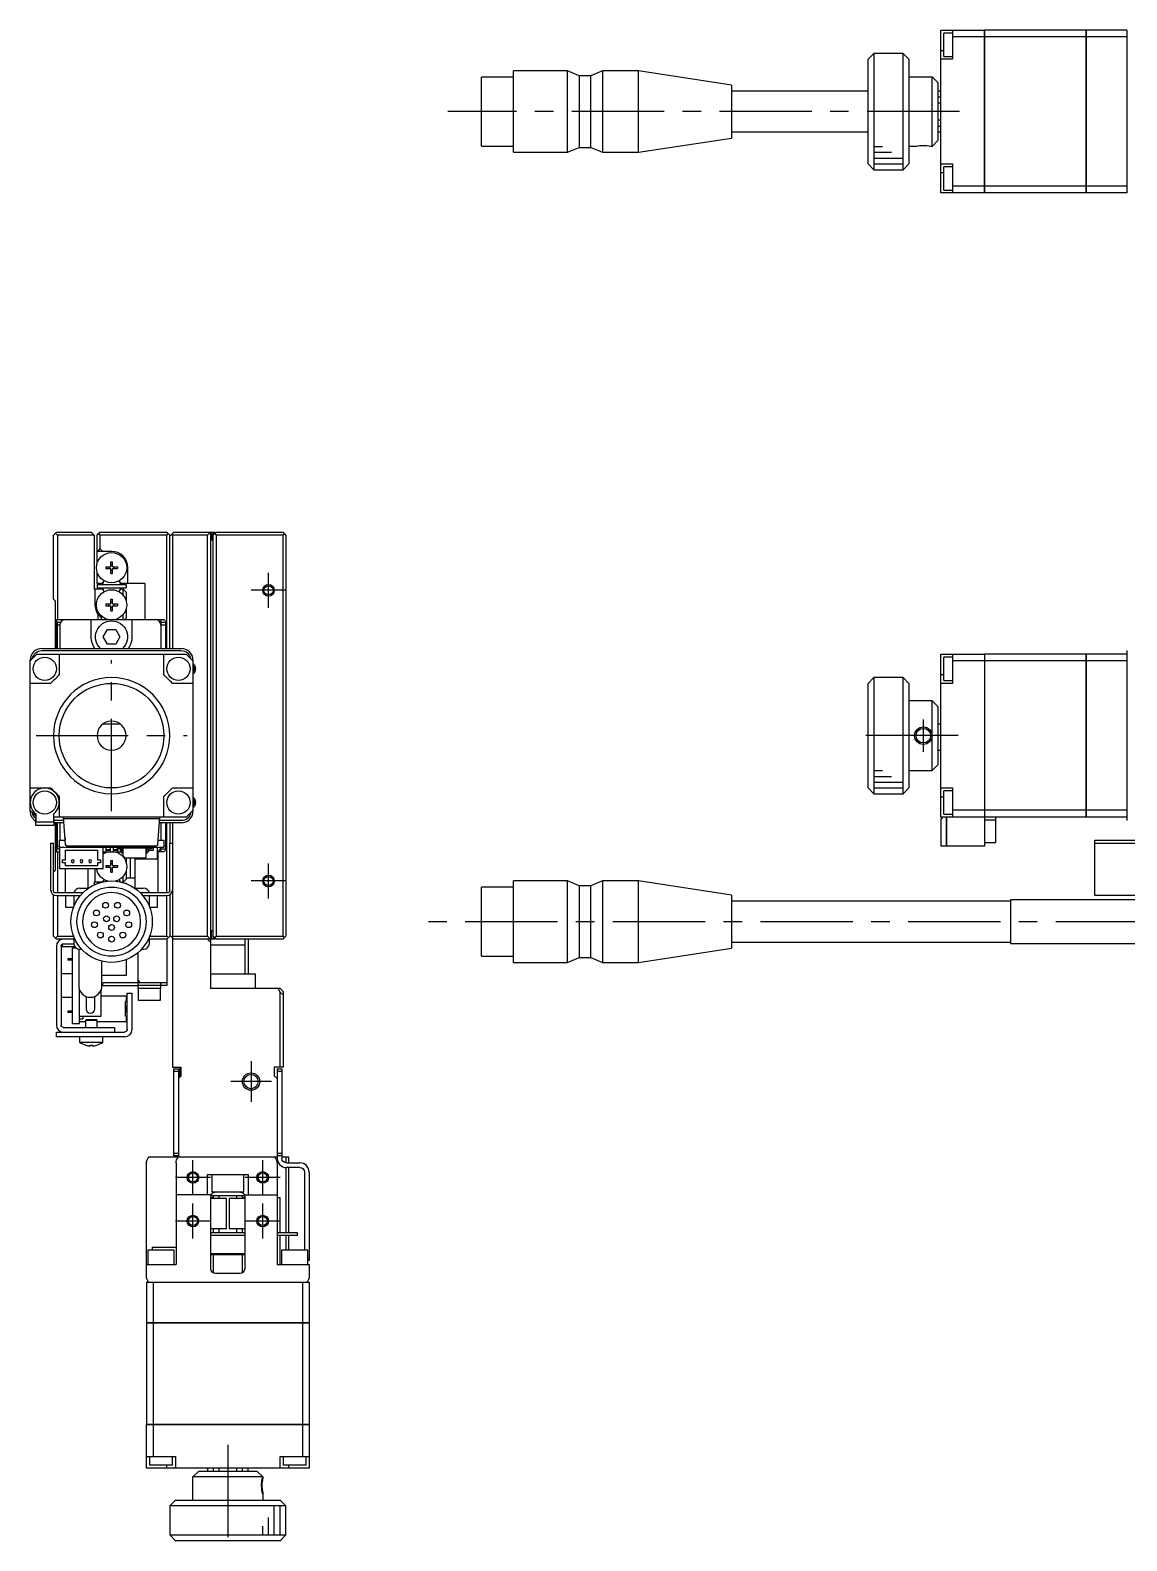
# Model space of a CAD drawing. Extents: x 0 to 729, y -8 to 416.
# Drawn here: x 0 to 188.7, y 155.8 to 415.6 of the extents above; entities that cross this region are included whole.
import ezdxf

# ---------------------------------------------------------------- set-up
doc = ezdxf.new("R2010")
doc.units = 0
doc.header["$LTSCALE"] = 0.5
doc.linetypes.add('CENTER', pattern=[50.8, 31.75, -6.35, 6.35, -6.35])
for name, color, linetype in [('MSM_CENTER', 1, 'CENTER'), ('MSM_CONTINUOUS', 7, 'CONTINUOUS'), ('MSM_NARROW', 5, 'CONTINUOUS')]:
    doc.layers.add(name, color=color, linetype=linetype)

msp = doc.modelspace()

# ---------------------------------------------------------------- linework, layer by layer
at = {"layer": 'MSM_CENTER'}
for p, q in [((159.87, 401.6), (71.87, 401.6)), ((41, 316.25), (41, 322.25)), ((44, 319.25), (38, 319.25)), ((14, 281.25), (14, 307.25)), ((153.67, 291.45), (153.67, 297.05)), ((1, 294.25), (27, 294.25)), ((159.67, 294.25), (141.67, 294.25)), ((41, 266.25), (41, 272.25)), ((44, 269.25), (38, 269.25)), ((217.73, 262.25), (67.78, 262.25)), ((38, 238.25), (38, 231.25)), ((41.5, 234.75), (34.5, 234.75)), ((28, 215.25), (28, 221.25)), ((40, 215.25), (40, 221.25)), ((31, 218.25), (25, 218.25)), ((43, 218.25), (37, 218.25)), ((28, 207.75), (28, 213.75)), ((40, 207.75), (40, 213.75)), ((31, 210.75), (25, 210.75)), ((43, 210.75), (37, 210.75)), ((34, 172.25), (34, 79.25))]:
    msp.add_line(p, q, dxfattribs=at)
at = {"layer": 'MSM_CONTINUOUS'}
for p, q in [((156.67, 387.6), (156.67, 415.6)), ((156.67, 415.6), (164.17, 415.6)), ((158.67, 415.1), (157.17, 415.1)), ((157.17, 411.1), (157.17, 415.1)), ((158.67, 415.6), (158.67, 410.6)), ((164.17, 414.45), (158.67, 414.45)), ((164.17, 387.6), (164.17, 415.6)), ((164.17, 415.59), (164.18, 415.59)), ((164.17, 414.44), (164.18, 414.44)), ((164.18, 415.6), (164.18, 387.6)), ((181.67, 415.6), (164.18, 415.6)), ((181.67, 414.45), (164.18, 414.45)), ((181.67, 387.6), (181.67, 415.6)), ((181.67, 415.59), (181.68, 415.59)), ((181.67, 414.44), (181.68, 414.44)), ((181.68, 415.6), (181.68, 387.6)), ((188.67, 415.6), (181.68, 415.6)), ((188.67, 414.45), (181.68, 414.45)), ((188.67, 415.6), (188.67, 387.6)), ((145.17, 411.6), (144.17, 410.6)), ((144.17, 392.6), (144.17, 410.6)), ((150.17, 411.6), (145.17, 411.6)), ((145.17, 411.6), (145.17, 391.6)), ((151.17, 410.6), (150.17, 411.6)), ((150.17, 391.6), (150.17, 411.6)), ((151.17, 410.6), (151.17, 392.6)), ((156.67, 412.1), (157.17, 412.1)), ((158.67, 410.6), (156.67, 410.6)), ((157.17, 411.1), (158.67, 411.1)), ((92.47, 408.6), (83.17, 408.6)), ((83.17, 394.6), (83.17, 408.6)), ((94.47, 407.75), (92.47, 408.6)), ((92.47, 394.6), (92.47, 408.6)), ((98.47, 408.6), (96.47, 407.75)), ((104.67, 408.6), (98.47, 408.6)), ((98.47, 408.6), (98.47, 394.6)), ((120.67, 406.17), (104.67, 408.6)), ((104.67, 394.6), (104.67, 408.6)), ((83.17, 407.55), (77.67, 407.55)), ((77.67, 395.65), (77.67, 407.55)), ((96.47, 407.75), (94.47, 407.75)), ((94.47, 407.75), (94.47, 395.45)), ((96.47, 395.45), (96.47, 407.75)), ((120.67, 406.17), (120.67, 397.03)), ((151.17, 407.6), (155.17, 407.6)), ((155.17, 395.6), (155.17, 407.6)), ((156.17, 406.6), (155.17, 407.6)), ((156.17, 406.6), (156.17, 396.6)), ((144.17, 405.1), (120.67, 405.1)), ((156.67, 405.1), (156.17, 405.1)), ((156.67, 404.1), (156.17, 404.1)), ((156.17, 403.1), (156.67, 403.1)), ((120.67, 398.1), (144.17, 398.1)), ((156.67, 400.1), (156.17, 400.1)), ((156.17, 399.1), (156.67, 399.1)), ((156.17, 398.1), (156.67, 398.1)), ((77.67, 395.65), (83.17, 395.65)), ((92.47, 394.6), (94.47, 395.45)), ((94.47, 395.45), (96.47, 395.45)), ((96.47, 395.45), (98.47, 394.6)), ((104.67, 394.6), (120.67, 397.03)), ((152.42, 395.6), (151.17, 395.6)), ((152.42, 395.6), (152.43, 395.6)), ((155.17, 395.6), (154.92, 395.6)), ((155.17, 395.6), (156.17, 396.6)), ((83.17, 394.6), (92.47, 394.6)), ((98.47, 394.6), (104.67, 394.6)), ((144.17, 392.6), (145.17, 391.6)), ((150.17, 391.6), (151.17, 392.6)), ((156.67, 392.6), (158.67, 392.6)), ((158.67, 392.6), (158.67, 387.6)), ((145.17, 391.6), (150.17, 391.6)), ((156.67, 391.1), (157.17, 391.1)), ((158.67, 392.1), (157.17, 392.1)), ((157.17, 388.1), (157.17, 392.1)), ((164.17, 387.6), (156.67, 387.6)), ((157.17, 388.1), (158.67, 388.1)), ((164.17, 388.76), (158.67, 388.76)), ((164.17, 388.76), (164.18, 388.76)), ((164.17, 387.61), (164.18, 387.61)), ((181.67, 388.76), (164.18, 388.76)), ((181.67, 387.6), (164.18, 387.6)), ((181.67, 388.76), (181.68, 388.76)), ((181.67, 387.61), (181.68, 387.61)), ((188.67, 388.76), (181.68, 388.76)), ((188.67, 387.6), (181.68, 387.6)), ((4, 328.75), (4.5, 329.25)), ((4, 317.75), (4, 328.75)), ((4.35, 329.1), (4.7, 328.75)), ((4.5, 329.25), (10.5, 329.25)), ((11, 328.75), (4.7, 328.75)), ((4.7, 328.75), (4.7, 314.25)), ((11, 328.75), (10.5, 329.25)), ((11, 328.75), (11, 319.45)), ((11.5, 328.75), (11.75, 329)), ((11.5, 323.86), (11.5, 328.75)), ((12, 329.25), (11.75, 329)), ((11.75, 329), (12, 328.75)), ((12, 329.25), (23.5, 329.25)), ((12, 328.75), (12, 326.45)), ((23.5, 328.75), (12, 328.75)), ((23.75, 329), (23.5, 329.25)), ((23.5, 328.75), (23.75, 329)), ((23.5, 309.25), (23.5, 328.75)), ((23.75, 329), (24, 328.75)), ((24.7, 329.25), (24, 328.55)), ((24, 309.25), (24, 328.75)), ((24.35, 328.9), (24.5, 328.75)), ((30.5, 328.75), (24.5, 328.75)), ((24.5, 328.75), (24.5, 309.25)), ((24.7, 329.25), (31.7, 329.25)), ((30.5, 328.75), (31, 329.25)), ((30.5, 259.75), (30.5, 328.75)), ((31, 329.25), (31, 250.75)), ((31.2, 329.25), (31.2, 327.85)), ((31.5, 327.85), (31.2, 327.85)), ((31.4, 328.85), (31.4, 328.15)), ((31.75, 329), (31.5, 328.75)), ((31.5, 259.75), (31.5, 328.75)), ((31.7, 329.25), (31.8, 329.15)), ((31.7, 329.15), (31.9, 329.15)), ((32, 329.25), (31.75, 329)), ((31.75, 329), (32, 328.75)), ((32, 329.25), (43.5, 329.25)), ((32, 328.75), (32, 259.75)), ((43.5, 328.75), (32, 328.75)), ((43.75, 329), (43.5, 329.25)), ((43.5, 328.75), (43.75, 329)), ((43.5, 259.75), (43.5, 328.75)), ((44, 328.75), (43.75, 329)), ((44, 328.75), (44, 259.75)), ((14, 325.95), (11.5, 325.95)), ((12, 326.45), (11.65, 325.95)), ((12.5, 325.95), (12, 326.45)), ((11.5, 320.45), (11.5, 322.44)), ((13, 323.3), (13, 323.01)), ((13, 323.3), (13.8, 323.3)), ((13, 323.01), (13.8, 323.01)), ((13.53, 323.01), (13.53, 323.3)), ((13.86, 323.36), (13.86, 324.15)), ((13.86, 324.15), (14.15, 324.15)), ((14.15, 323.62), (13.86, 323.62)), ((13.86, 322.15), (13.86, 322.95)), ((13.86, 322.68), (14.15, 322.68)), ((14.15, 323.36), (14.15, 324.15)), ((14.15, 322.15), (14.15, 322.95)), ((14.21, 323.3), (15, 323.3)), ((14.21, 323.01), (15, 323.01)), ((14.47, 323.01), (14.47, 323.3)), ((15, 323.3), (15, 323.01)), ((16.8, 320.45), (16.8, 323.15)), ((12.45, 320.45), (11.5, 320.45)), ((11.5, 320.25), (16.5, 320.25)), ((11.5, 320.25), (11.5, 319.65)), ((11.5, 319.65), (16.5, 319.65)), ((12.45, 320.45), (12.6, 320.71)), ((13.86, 322.15), (14.15, 322.15)), ((15.4, 320.71), (15.55, 320.45)), ((19.7, 320.45), (15.55, 320.45)), ((16.5, 320.25), (16.5, 319.65)), ((19.7, 320.45), (19.7, 314.25)), ((4.35, 317.4), (4, 317.75)), ((4.35, 309.25), (4.35, 317.4)), ((12.45, 319.45), (11, 319.45)), ((11.2, 316.75), (11.2, 319.45)), ((12.45, 319.45), (12.58, 319.23)), ((13.86, 316.96), (13.86, 317.75)), ((13.86, 317.75), (14.15, 317.75)), ((14.15, 317.22), (13.86, 317.22)), ((14.15, 316.96), (14.15, 317.75)), ((15.55, 319.45), (15.42, 319.23)), ((16, 319.45), (15.55, 319.45)), ((16, 318.41), (16, 319.45)), ((16.5, 318.95), (16, 319.45)), ((16.5, 318.95), (16.5, 317.46)), ((11.7, 314.25), (11.7, 315.15)), ((12.2, 314.61), (12.2, 314.25)), ((13, 316.9), (13, 316.61)), ((13, 316.9), (13.8, 316.9)), ((13, 316.61), (13.8, 316.61)), ((13.53, 316.61), (13.53, 316.9)), ((13.86, 315.75), (13.86, 316.55)), ((13.86, 316.28), (14.15, 316.28)), ((13.86, 315.75), (14.15, 315.75)), ((14.15, 315.75), (14.15, 316.55)), ((14.21, 316.9), (15, 316.9)), ((14.21, 316.61), (15, 316.61)), ((14.47, 316.61), (14.47, 316.9)), ((15, 316.9), (15, 316.61)), ((16, 314.25), (16, 315.09)), ((16.3, 314.25), (16.5, 314.45)), ((16.5, 316.04), (16.5, 314.45)), ((4.5, 314.25), (23, 314.25)), ((4.5, 314.25), (4.5, 309.25)), ((4.7, 309.25), (4.7, 313.75)), ((4.7, 313.75), (5.23, 313.75)), ((5.1, 313.25), (4.7, 313.25)), ((5.1, 313.25), (5.1, 309.25)), ((5.5, 314.25), (5.5, 314.05)), ((10.5, 311.25), (10.5, 314.25)), ((12.56, 311.25), (13.28, 312.5)), ((13.28, 312.5), (14.72, 312.5)), ((14.72, 312.5), (15.44, 311.25)), ((17.5, 314.25), (17.5, 311.25)), ((22.5, 314.25), (22.5, 313.25)), ((22.5, 313.75), (23.3, 313.75)), ((23.3, 313.25), (22.5, 313.25)), ((22.5, 313.25), (22.5, 309.25)), ((23.5, 313.75), (23, 314.25)), ((23.3, 313.75), (23.3, 309.25)), ((2, 309.25), (26, 309.25)), ((13.28, 310), (12.56, 311.25)), ((14.72, 310), (13.28, 310)), ((15.44, 311.25), (14.72, 310)), ((0, 281.25), (0, 307.25)), ((1.15, 308.25), (26.85, 308.25)), ((2, 308.87), (26, 308.87)), ((5, 308.25), (5, 304.75)), ((23, 304.75), (23, 308.25)), ((28, 307.25), (28, 281.25)), ((156.67, 280.25), (156.67, 308.25)), ((156.67, 308.25), (164.17, 308.25)), ((158.67, 307.75), (157.17, 307.75)), ((157.17, 303.75), (157.17, 307.75)), ((158.67, 308.25), (158.67, 303.25)), ((164.17, 307.1), (158.67, 307.1)), ((164.17, 308.25), (164.17, 275.25)), ((164.17, 308.24), (164.18, 308.24)), ((164.17, 307.09), (164.18, 307.09)), ((181.67, 308.25), (164.18, 308.25)), ((164.18, 308.25), (164.18, 276.25)), ((181.67, 307.1), (164.18, 307.1)), ((181.67, 280.25), (181.67, 308.25)), ((181.67, 308.24), (181.68, 308.24)), ((181.67, 307.09), (181.68, 307.09)), ((181.68, 308.25), (181.68, 280.25)), ((188.67, 308.25), (181.68, 308.25)), ((188.67, 307.1), (181.68, 307.1)), ((188.67, 308.87), (188.67, 279.63)), ((145.17, 304.25), (144.17, 303.25)), ((150.17, 304.25), (145.17, 304.25)), ((145.17, 304.25), (145.17, 284.25)), ((151.17, 303.25), (150.17, 304.25)), ((150.17, 284.25), (150.17, 304.25)), ((156.67, 304.75), (157.17, 304.75)), ((3.5, 303.25), (0, 303.25)), ((28, 303.25), (24.5, 303.25)), ((144.17, 285.25), (144.17, 303.25)), ((151.17, 303.25), (151.17, 285.25)), ((158.67, 303.25), (156.67, 303.25)), ((157.17, 303.75), (158.67, 303.75)), ((155.17, 300.25), (151.17, 300.25)), ((155.17, 300.25), (156.17, 299.25)), ((155.17, 288.25), (155.17, 300.25)), ((156.17, 299.25), (156.17, 289.25)), ((15.5, 296.25), (12.5, 296.25)), ((156.67, 296.25), (156.17, 296.25)), ((156.17, 291.75), (156.67, 291.75)), ((156.17, 289.25), (155.17, 288.25)), ((151.17, 288.25), (155.17, 288.25)), ((0, 285.25), (3.5, 285.25)), ((5, 283.75), (5, 280.25)), ((23, 280.25), (23, 283.75)), ((24.5, 285.25), (28, 285.25)), ((144.17, 285.25), (145.17, 284.25)), ((145.17, 284.25), (150.17, 284.25)), ((150.17, 284.25), (151.17, 285.25)), ((156.67, 285.25), (158.67, 285.25)), ((156.67, 283.75), (157.17, 283.75)), ((158.67, 284.75), (157.17, 284.75)), ((157.17, 280.75), (157.17, 284.75)), ((158.67, 285.25), (158.67, 280.25)), ((1, 279.35), (1, 280.75)), ((4, 280.75), (4, 279.35)), ((157.17, 280.75), (158.67, 280.75)), ((164.17, 281.41), (158.67, 281.41)), ((164.17, 281.41), (164.18, 281.41)), ((181.67, 281.41), (164.18, 281.41)), ((181.67, 281.41), (181.68, 281.41)), ((188.67, 281.41), (181.68, 281.41)), ((0.9, 279.95), (0.9, 278.85)), ((1, 279.95), (0.9, 279.95)), ((0.9, 278.85), (4.1, 278.85)), ((4, 279.35), (1, 279.35)), ((26.85, 280.25), (4, 280.25)), ((4.1, 279.95), (4, 279.95)), ((4.1, 278.85), (4.1, 279.95)), ((5.79, 279.63), (4.1, 279.63)), ((5.82, 279.25), (4.1, 279.25)), ((4.35, 271.1), (4.35, 279.25)), ((4.5, 279.25), (4.5, 274.25)), ((4.7, 274.75), (4.7, 279.25)), ((5.1, 279.25), (5.1, 276.25)), ((6.08, 275.53), (5.75, 280.25)), ((22.23, 279.95), (5.77, 279.95)), ((22.25, 280.25), (21.92, 275.53)), ((26, 279.25), (22.18, 279.25)), ((26, 279.63), (22.21, 279.63)), ((22.5, 279.25), (22.5, 276.25)), ((23.3, 279.25), (23.3, 274.75)), ((23.5, 267.25), (23.5, 279.25)), ((24, 279.25), (24, 275.75)), ((24.5, 279.25), (24.5, 275.75)), ((164.17, 280.25), (156.67, 280.25)), ((156.87, 279.95), (156.67, 279.95)), ((156.67, 279.95), (156.67, 275.25)), ((156.87, 280.25), (156.87, 279.95)), ((157.67, 275.25), (157.67, 280.25)), ((157.68, 280.25), (157.68, 275.25)), ((164.17, 280.26), (164.18, 280.26)), ((164.18, 279.95), (164.17, 279.95)), ((164.18, 278.85), (164.17, 278.85)), ((181.67, 280.25), (164.18, 280.25)), ((164.18, 279.75), (166.17, 279.75)), ((166.17, 275.85), (166.17, 280.25)), ((181.67, 280.26), (181.68, 280.26)), ((188.67, 280.25), (181.68, 280.25)), ((3.5, 275.75), (3.5, 267.75)), ((3.5, 275.75), (4, 275.75)), ((4, 267.45), (4, 275.75)), ((5, 276.25), (6.03, 276.25)), ((5, 276.25), (5, 275.05)), ((6, 276.68), (6, 276.25)), ((21.97, 276.25), (23, 276.25)), ((22, 276.25), (22, 276.68)), ((23, 276.25), (23, 275.05)), ((24, 267.45), (24, 275.75)), ((24, 275.75), (24.5, 275.75)), ((24.5, 275.75), (24.5, 267.75)), ((164.18, 276.25), (164.17, 276.25)), ((164.17, 275.85), (166.17, 275.85)), ((183.17, 266.75), (183.17, 276.25)), ((183.17, 276.25), (203.17, 276.25)), ((183.17, 275.75), (210.17, 275.75)), ((4.5, 274.25), (5.07, 274.25)), ((4.7, 275.25), (5, 275.25)), ((5.07, 274.75), (4.7, 274.75)), ((4.7, 274.25), (4.7, 267.25)), ((5, 275.05), (23, 275.05)), ((5.07, 271.35), (5.07, 275.05)), ((5.57, 272.9), (6.07, 272.9)), ((5.57, 272.4), (5.57, 272.9)), ((6.07, 274.55), (11.57, 274.55)), ((6.07, 272.9), (6.07, 274.55)), ((21.62, 275.25), (6.38, 275.25)), ((11.57, 274.55), (11.57, 272.9)), ((11.57, 272.9), (12.07, 272.9)), ((12.07, 272.9), (12.07, 272.4)), ((12.57, 271.35), (12.57, 275.05)), ((12.57, 274.25), (15.59, 274.25)), ((13, 275.05), (13, 274.25)), ((13.75, 274.63), (13, 274.63)), ((13.75, 274.5), (13, 274.5)), ((13.75, 275.05), (13.75, 274.25)), ((14.25, 275.05), (14.25, 274.25)), ((15, 274.63), (14.25, 274.63)), ((15, 274.5), (14.25, 274.5)), ((14.95, 274.82), (14.95, 275.05)), ((14.95, 274.82), (15.46, 274.82)), ((15, 274.82), (15, 274.25)), ((15.2, 274.82), (15.2, 275.05)), ((15.27, 274.82), (15.27, 275.05)), ((15.5, 275.05), (15.5, 275.05)), ((15.5, 274.81), (15.5, 274.25)), ((15.56, 274.63), (15.5, 274.63)), ((15.56, 274.5), (15.5, 274.5)), ((15.56, 274.72), (15.56, 274.39)), ((15.79, 274.39), (15.79, 274.72)), ((16, 274.63), (15.79, 274.63)), ((16, 274.5), (15.79, 274.5)), ((15.89, 274.29), (16, 274.29)), ((15.89, 274.06), (16, 274.06)), ((16, 273.59), (16, 274.85)), ((16, 273.41), (16, 274.06)), ((16.35, 273.2), (16.03, 273.52)), ((16.1, 274.95), (19.8, 274.95)), ((19.8, 273.17), (16.42, 273.17)), ((16.5, 273.17), (16.5, 272.46)), ((16.69, 275.05), (16.69, 274.95)), ((17.2, 273.17), (17.2, 269.8)), ((17.5, 274.95), (17.5, 275.05)), ((18, 273.17), (18, 268)), ((18.1, 275.05), (18.1, 274.95)), ((18.1, 273.17), (18.1, 273.05)), ((18.1, 273.05), (21.9, 273.05)), ((18.22, 275.05), (18.22, 274.95)), ((19.9, 274.85), (19.9, 273.27)), ((20.11, 274.5), (19.9, 274.5)), ((19.9, 274.29), (20.01, 274.29)), ((19.9, 274.06), (20.01, 274.06)), ((20.11, 274.39), (20.11, 274.72)), ((20.22, 275.05), (20.22, 274.97)), ((20.34, 274.72), (20.34, 274.39)), ((21.17, 274.5), (20.34, 274.5)), ((20.44, 274.82), (20.95, 274.82)), ((20.64, 275.05), (20.64, 274.82)), ((20.7, 275.05), (20.7, 274.82)), ((20.95, 275.05), (20.95, 274.82)), ((21.17, 275.05), (21.17, 274.5)), ((21.9, 273.05), (21.9, 275.05)), ((22, 274.25), (21.9, 274.25)), ((22, 267.25), (22, 274.25)), ((23, 274.25), (22, 274.25)), ((22.5, 275.05), (22.5, 274.25)), ((23.3, 274.75), (22.5, 274.75)), ((23, 275.25), (23.3, 275.25)), ((23, 274.25), (23.5, 274.75)), ((157.67, 275.25), (156.67, 275.25)), ((157.67, 275.26), (157.68, 275.26)), ((164.17, 275.25), (157.68, 275.25)), ((4, 270.75), (4.35, 271.1)), ((12.57, 271.35), (5.07, 271.35)), ((6.07, 272.4), (5.57, 272.4)), ((6, 271.35), (6, 267.25)), ((6.07, 271.85), (6.07, 272.4)), ((11.57, 271.85), (6.07, 271.85)), ((10, 268), (10, 271.35)), ((11.2, 269.05), (11.2, 271.35)), ((11.57, 272.4), (11.57, 271.85)), ((12.07, 272.4), (11.57, 272.4)), ((13, 271.9), (13, 271.61)), ((13, 271.9), (13.8, 271.9)), ((13, 271.61), (13.8, 271.61)), ((13.53, 271.61), (13.53, 271.9)), ((13.86, 272.75), (14.15, 272.75)), ((13.86, 271.96), (13.86, 272.75)), ((14.15, 272.22), (13.86, 272.22)), ((13.86, 270.75), (13.86, 271.55)), ((13.86, 271.28), (14.15, 271.28)), ((13.86, 270.75), (14.15, 270.75)), ((14.15, 271.96), (14.15, 272.75)), ((14.15, 270.75), (14.15, 271.55)), ((14.21, 271.9), (15, 271.9)), ((14.21, 271.61), (15, 271.61)), ((14.47, 271.61), (14.47, 271.9)), ((15, 271.9), (15, 271.61)), ((16.5, 271.04), (16.5, 269.55)), ((8.5, 268), (10.01, 268)), ((11, 269.05), (11, 268.58)), ((12.34, 269.05), (11, 269.05)), ((11.5, 268.85), (11.5, 268.79)), ((11.5, 268.85), (11.67, 268.85)), ((12.47, 269.08), (12.58, 269.27)), ((15.53, 269.08), (15.42, 269.27)), ((15.66, 269.05), (16, 269.05)), ((16, 269.05), (16, 270.09)), ((16, 269.05), (16.5, 269.55)), ((16.33, 268.85), (16.5, 268.85)), ((16.5, 269.8), (18, 269.8)), ((16.5, 268.85), (16.5, 268.79)), ((17.92, 268.05), (18, 268.05)), ((17.99, 268), (19.5, 268)), ((24.5, 267.75), (24.5, 259.75)), ((83.17, 268.2), (77.67, 268.2)), ((77.67, 256.3), (77.67, 268.2)), ((92.47, 269.25), (83.17, 269.25)), ((83.17, 255.25), (83.17, 269.25)), ((94.47, 268.4), (92.47, 269.25)), ((92.47, 255.25), (92.47, 269.25)), ((96.47, 268.4), (94.47, 268.4)), ((94.47, 268.4), (94.47, 256.1)), ((98.47, 269.25), (96.47, 268.4)), ((96.47, 256.1), (96.47, 268.4)), ((104.67, 269.25), (98.47, 269.25)), ((98.47, 269.25), (98.47, 255.25)), ((120.67, 266.82), (104.67, 269.25)), ((104.67, 255.25), (104.67, 269.25)), ((4, 259.75), (4, 266.88)), ((4.2, 267.25), (9.1, 267.25)), ((4.5, 266.75), (8.64, 266.75)), ((4.7, 266.75), (4.7, 259.75)), ((6.1, 266.75), (6.1, 264.75)), ((7.5, 266.75), (7.5, 264.85)), ((8.5, 266.58), (8.5, 266.75)), ((18.9, 267.25), (23.8, 267.25)), ((19.36, 266.75), (23.5, 266.75)), ((19.5, 266.75), (19.5, 266.58)), ((20.5, 264.85), (20.5, 266.75)), ((21.9, 264.75), (21.9, 266.75)), ((23.5, 259.75), (23.5, 266.75)), ((24, 266.88), (24, 259.75)), ((120.67, 266.82), (120.67, 257.68)), ((168.67, 265.75), (120.67, 265.75)), ((190.17, 266), (168.67, 266)), ((168.67, 266), (168.67, 258.5)), ((210.17, 266.75), (183.17, 266.75)), ((6.1, 264.75), (7.46, 264.75)), ((20.54, 264.75), (21.9, 264.75)), ((24, 259.95), (24.7, 259.25)), ((31.2, 259.25), (31.2, 260.65)), ((31.5, 260.65), (31.2, 260.65)), ((31.4, 260.35), (31.4, 259.65)), ((4, 259.75), (4.5, 259.25)), ((4.7, 259.75), (4.35, 259.4)), ((7.5, 259.25), (4.5, 259.25)), ((4.5, 258.05), (4.5, 244.45)), ((4.7, 259.75), (7.46, 259.75)), ((5.3, 258.05), (5.3, 244.45)), ((5.5, 258.4), (5.5, 257.95)), ((7.66, 257.95), (5.5, 257.95)), ((5.7, 258.45), (7.5, 258.45)), ((7.3, 244.75), (7.3, 257.75)), ((7.3, 257.75), (7.84, 257.75)), ((7.5, 259.65), (7.5, 258.5)), ((8.35, 257.51), (8.35, 251.25)), ((8.5, 257.5), (8.86, 257.5)), ((19.14, 257.5), (19.5, 257.5)), ((20.5, 258.5), (20.5, 259.65)), ((23.5, 259.25), (20.5, 259.25)), ((20.54, 259.75), (23.5, 259.75)), ((23.5, 259.25), (24, 259.75)), ((23.75, 259.5), (23.5, 259.75)), ((23.5, 259.25), (23.5, 251.25)), ((24.5, 259.75), (24.35, 259.6)), ((24.5, 259.75), (30.5, 259.75)), ((24.5, 259.45), (24.5, 237.25)), ((31.7, 259.25), (24.5, 259.25)), ((31, 259.25), (30.5, 259.75)), ((30.5, 259.25), (31, 258.75)), ((31, 258.25), (37, 258.25)), ((31.5, 259.75), (31.75, 259.5)), ((31.8, 259.35), (31.7, 259.25)), ((31.9, 259.35), (31.7, 259.35)), ((32, 259.75), (31.75, 259.5)), ((31.75, 259.5), (32, 259.25)), ((32, 259.75), (43.5, 259.75)), ((43.5, 259.25), (32, 259.25)), ((37, 253.25), (37, 259.25)), ((37.5, 259.25), (37.5, 253.25)), ((43.75, 259.5), (43.5, 259.75)), ((43.5, 259.25), (43.75, 259.5)), ((43.75, 259.5), (44, 259.75)), ((104.67, 255.25), (120.67, 257.68)), ((120.67, 258.75), (168.67, 258.75)), ((168.67, 258.5), (190.17, 258.5)), ((7.3, 255.88), (6.5, 255.88)), ((6.5, 255.88), (6.5, 255.63)), ((7.3, 255.63), (6.5, 255.63)), ((12.35, 251.25), (12.35, 255.45)), ((16.5, 255.71), (16.5, 253)), ((18.5, 256.89), (18.5, 250.75)), ((77.67, 256.3), (83.17, 256.3)), ((83.17, 255.25), (92.47, 255.25)), ((92.47, 255.25), (94.47, 256.1)), ((94.47, 256.1), (96.47, 256.1)), ((96.47, 256.1), (98.47, 255.25)), ((98.47, 255.25), (104.67, 255.25)), ((7.3, 253.25), (5.3, 253.25)), ((16.5, 253), (12.35, 253)), ((19, 251.75), (18.5, 252.25)), ((31, 253.25), (38.75, 253.25)), ((38.75, 250.75), (38.75, 253.25)), ((8.5, 244.75), (8.5, 250.49)), ((12.2, 246), (12.2, 250.49)), ((12.2, 249.5), (16.5, 249.5)), ((23.5, 251.75), (12.5, 251.75)), ((12.5, 251.25), (12.5, 251.75)), ((12.5, 251.25), (18.5, 251.25)), ((16.5, 249.5), (16.5, 248.5)), ((16.7, 243.75), (16.7, 249.95)), ((16.7, 249.95), (17.5, 249.95)), ((17.5, 249.95), (17.5, 243.65)), ((22.5, 251.25), (18.5, 251.25)), ((22.5, 250.75), (18.5, 250.75)), ((18.6, 250.75), (18.6, 248.75)), ((22.4, 248.75), (22.4, 250.75)), ((22.5, 250.75), (22.5, 251.75)), ((23.5, 251.25), (22.5, 251.25)), ((43, 250.75), (31, 250.75)), ((43, 250.14), (42.69, 250.75)), ((43, 250.75), (43.5, 250.25)), ((43, 237.25), (43, 250.14)), ((43.5, 249.64), (43, 250.14)), ((43.5, 250.25), (43.5, 237.25)), ((5.3, 249.25), (7.3, 249.25)), ((7.3, 246.88), (6.5, 246.88)), ((6.5, 246.88), (6.5, 246.63)), ((9.6, 249.4), (9.6, 247.25)), ((11.1, 247.25), (11.1, 249.4)), ((16.5, 248.5), (16.4, 248.5)), ((16.4, 246), (16.4, 248.5)), ((16.4, 247.7), (16.5, 247.7)), ((16.4, 247.33), (16.5, 247.33)), ((16.4, 247.18), (16.5, 247.18)), ((16.5, 246.8), (16.5, 247.7)), ((18.6, 248.75), (22.4, 248.75)), ((7.3, 246.63), (6.5, 246.63)), ((7.3, 244.75), (8.5, 244.75)), ((8.5, 246), (12.2, 246)), ((8.5, 245.55), (9.05, 245.55)), ((9.5, 245), (8.5, 245)), ((9.05, 246), (9.05, 245.55)), ((9.7, 245.45), (9.5, 245.25)), ((11.5, 245.25), (9.5, 245.25)), ((9.5, 245.25), (9.5, 244.05)), ((9.7, 245.45), (11.3, 245.45)), ((11.5, 245.25), (11.3, 245.45)), ((11.5, 244.05), (11.5, 245.25)), ((16.5, 245), (11.5, 245)), ((16.4, 246.8), (16.5, 246.8)), ((16.5, 246), (16.4, 246)), ((16.5, 246), (16.5, 245)), ((4.5, 242.45), (4.5, 243.25)), ((4.5, 243.25), (16.2, 243.25)), ((16.3, 242.45), (4.5, 242.45)), ((5.7, 244.05), (14.5, 244.05)), ((8.5, 242.45), (8.5, 241.55)), ((12.5, 241.55), (12.5, 242.45)), ((14.5, 244.05), (14.5, 243.25)), ((8.5, 241.55), (12.5, 241.55)), ((9.55, 241), (9.57, 241)), ((10.3, 241), (10.7, 241)), ((10.3, 240.86), (10.3, 241)), ((10.7, 241), (10.7, 240.86)), ((11.43, 241), (11.45, 241)), ((24.5, 237.25), (26, 237.25)), ((24.7, 221.95), (24.7, 236.95)), ((24.7, 236.95), (25.5, 236.95)), ((25.5, 236.95), (25.5, 221.75)), ((25.75, 237.25), (25.75, 235.5)), ((26, 235.75), (26, 237.25)), ((42, 237.25), (42, 235.75)), ((43.5, 237.25), (42, 237.25)), ((42.5, 236.95), (42.5, 221.55)), ((42.5, 236.95), (43.3, 236.95)), ((43.3, 236.95), (43.3, 221.55)), ((25.5, 236.45), (24.7, 236.45)), ((26, 235.75), (25.5, 235.25)), ((42.5, 235.25), (42, 235.75)), ((43.3, 236.45), (42.5, 236.45)), ((25.48, 221.75), (20.38, 221.75)), ((24.7, 222.45), (25.5, 222.45)), ((25.5, 221.95), (24.7, 221.95)), ((42.5, 221.75), (25.5, 221.75)), ((42.5, 222.45), (43.3, 222.45)), ((43.3, 221.95), (42.5, 221.95)), ((44.5, 221.75), (43.3, 221.75)), ((44, 221.75), (44, 220.76)), ((44.5, 220.75), (44.5, 221.75)), ((20, 201.25), (20, 220.75)), ((25.1, 220.75), (25.1, 203.25)), ((30.5, 218.75), (37.5, 218.75)), ((30.5, 215.25), (30.5, 218.75)), ((31.25, 218.75), (31.25, 215.75)), ((36.75, 215.75), (36.75, 218.75)), ((37.5, 218.75), (37.5, 215.25)), ((42.5, 220.75), (42.5, 203.25)), ((44, 219.95), (44, 208.75)), ((44.1, 220.75), (46.4, 220.75)), ((46.4, 219.95), (44.1, 219.95)), ((44.5, 208.75), (44.5, 219.95)), ((47.2, 219.15), (47.2, 205.75)), ((48, 219.15), (48, 203.95)), ((31.25, 215.75), (36.75, 215.75)), ((31.13, 215.25), (25.1, 215.25)), ((31.1, 202.55), (31.1, 214.95)), ((31.5, 214.75), (31.1, 214.75)), ((33.75, 214.65), (31.1, 214.65)), ((31.12, 215.15), (36.88, 215.15)), ((31.13, 215.25), (31.13, 215.16)), ((31.13, 215.16), (31.16, 215.24)), ((31.5, 215.15), (31.5, 214.65)), ((32.5, 214.65), (32.5, 215.15)), ((33.75, 209.45), (33.75, 214.65)), ((34.25, 214.65), (34.25, 209.45)), ((36.9, 214.65), (34.25, 214.65)), ((35.5, 215.15), (35.5, 214.65)), ((36.5, 214.65), (36.5, 215.15)), ((36.9, 214.75), (36.5, 214.75)), ((36.85, 215.24), (36.87, 215.16)), ((36.87, 215.25), (36.87, 215.16)), ((36.87, 215.25), (42.5, 215.25)), ((36.9, 214.95), (36.9, 202.55)), ((43, 214.75), (42.5, 214.75)), ((43, 208.75), (43, 214.75)), ((31.1, 209.45), (33.75, 209.45)), ((36.9, 208.75), (31.1, 208.75)), ((36.9, 208.25), (31.1, 208.25)), ((31.5, 209.45), (31.5, 208.75)), ((32.5, 208.75), (32.5, 209.45)), ((34.25, 209.45), (36.9, 209.45)), ((35.5, 209.45), (35.5, 208.75)), ((36.5, 208.75), (36.5, 209.45)), ((46, 208.75), (42.5, 208.75)), ((46, 208.25), (42.5, 208.25)), ((43, 203.25), (43, 208.25)), ((44, 208.25), (44, 205.75)), ((44.5, 205.75), (44.5, 208.25)), ((46, 208.25), (46, 208.75)), ((24.75, 205.75), (20.25, 205.75)), ((20.25, 205.75), (20.25, 203.25)), ((21.05, 206.25), (25.1, 206.25)), ((21.05, 205.75), (21.05, 206.25)), ((24.75, 203.25), (24.75, 205.75)), ((47.75, 205.75), (43.25, 205.75)), ((43.25, 205.75), (43.25, 203.25)), ((47.75, 203.25), (47.75, 205.75)), ((20, 203.25), (25.1, 203.25)), ((31.1, 205.15), (36.9, 205.15)), ((36.9, 204.95), (31.1, 204.95)), ((31.5, 204.95), (31.5, 201.86)), ((36.5, 201.86), (36.5, 204.95)), ((42.5, 203.25), (48, 203.25)), ((47.75, 204.45), (48, 204.45)), ((48, 203.95), (47.75, 203.95)), ((48, 203.25), (48, 201.25)), ((20, 200.25), (20, 193.26)), ((20, 200.25), (48, 200.25)), ((21.15, 200.25), (21.15, 193.26)), ((36.1, 201.75), (31.9, 201.75)), ((46.85, 200.25), (46.85, 193.26)), ((48, 200.25), (48, 193.26)), ((20, 193.26), (48, 193.26)), ((48, 193.25), (20, 193.25)), ((20, 193.25), (20, 175.76)), ((20.01, 193.25), (20.01, 193.26)), ((21.15, 193.25), (21.15, 175.76)), ((21.16, 193.25), (21.16, 193.26)), ((46.84, 193.25), (46.84, 193.26)), ((46.85, 193.25), (46.85, 175.76)), ((47.99, 193.25), (47.99, 193.26)), ((48, 193.25), (48, 175.76)), ((20, 175.76), (48, 175.76)), ((48, 175.75), (20, 175.75)), ((20, 168.25), (20, 175.75)), ((20.01, 175.75), (20.01, 175.76)), ((21.15, 175.75), (21.15, 170.25)), ((21.16, 175.75), (21.16, 175.76)), ((46.84, 175.75), (46.84, 175.76)), ((46.85, 175.75), (46.85, 170.25)), ((47.99, 175.75), (47.99, 175.76)), ((48, 175.75), (48, 168.25)), ((20, 170.25), (25, 170.25)), ((20.5, 170.25), (20.5, 168.75)), ((24.5, 168.75), (24.5, 170.25)), ((25, 170.25), (25, 168.25)), ((43, 168.25), (43, 170.25)), ((43, 170.25), (48, 170.25)), ((43.5, 170.25), (43.5, 168.75)), ((47.5, 168.75), (47.5, 170.25)), ((48, 168.25), (20, 168.25)), ((24.5, 168.75), (20.5, 168.75)), ((23.5, 168.25), (23.5, 168.75)), ((29, 167.75), (28, 166.75)), ((40, 166.75), (28, 166.75)), ((28, 162.75), (28, 166.75)), ((29, 167.75), (39, 167.75)), ((30.5, 168.25), (30.5, 167.75)), ((31.5, 168.25), (31.5, 167.75)), ((32.5, 167.75), (32.5, 168.25)), ((35.5, 168.25), (35.5, 167.75)), ((36.5, 167.75), (36.5, 168.25)), ((37.5, 167.75), (37.5, 168.25)), ((40, 166.75), (39, 167.75)), ((40, 166.75), (40, 166.5)), ((47.5, 168.75), (43.5, 168.75)), ((44.5, 168.25), (44.5, 168.75)), ((40, 164), (40, 162.75)), ((40, 164), (40, 164)), ((25, 162.75), (24, 161.75)), ((44, 161.75), (24, 161.75)), ((24, 161.75), (24, 156.75)), ((25, 162.75), (43, 162.75)), ((44, 161.75), (43, 162.75)), ((44, 156.75), (44, 161.75)), ((24, 156.75), (44, 156.75)), ((24, 156.75), (25, 155.75)), ((43, 155.75), (44, 156.75)), ((43, 155.75), (25, 155.75))]:
    msp.add_line(p, q, dxfattribs=at)
at = {"layer": 'MSM_CONTINUOUS', "extrusion": (0, 0, -1)}
for p, q in [((31.53, 215.66), (31.58, 215.68)), ((31.58, 215.68), (31.63, 215.7)), ((31.63, 215.7), (31.68, 215.72)), ((31.68, 215.72), (31.73, 215.73)), ((31.73, 215.73), (31.77, 215.74)), ((31.77, 215.74), (31.81, 215.75)), ((31.81, 215.75), (31.86, 215.75)), ((31.86, 215.75), (31.9, 215.75)), ((36.1, 215.75), (36.15, 215.75)), ((36.15, 215.75), (36.21, 215.74)), ((36.21, 215.74), (36.26, 215.73)), ((36.26, 215.73), (36.31, 215.72)), ((36.31, 215.72), (36.36, 215.71)), ((36.36, 215.71), (36.41, 215.69)), ((36.41, 215.69), (36.46, 215.67)), ((31.16, 215.26), (31.17, 215.28)), ((31.16, 215.24), (31.16, 215.26)), ((31.17, 215.28), (31.18, 215.31)), ((31.18, 215.31), (31.2, 215.33)), ((31.2, 215.33), (31.21, 215.36)), ((31.21, 215.36), (31.23, 215.39)), ((31.23, 215.39), (31.25, 215.42)), ((31.25, 215.42), (31.28, 215.45)), ((31.28, 215.45), (31.3, 215.48)), ((31.3, 215.48), (31.33, 215.51)), ((31.33, 215.51), (31.36, 215.54)), ((31.36, 215.54), (31.4, 215.58)), ((31.4, 215.58), (31.44, 215.61)), ((31.44, 215.61), (31.49, 215.64)), ((31.49, 215.64), (31.53, 215.66)), ((36.46, 215.67), (36.5, 215.64)), ((36.5, 215.64), (36.55, 215.61)), ((36.55, 215.61), (36.58, 215.59)), ((36.58, 215.59), (36.61, 215.56)), ((36.61, 215.56), (36.65, 215.54)), ((36.65, 215.54), (36.68, 215.51)), ((36.68, 215.51), (36.7, 215.48)), ((36.7, 215.48), (36.73, 215.45)), ((36.73, 215.45), (36.75, 215.42)), ((36.75, 215.42), (36.77, 215.38)), ((36.77, 215.38), (36.8, 215.35)), ((36.8, 215.35), (36.82, 215.31)), ((36.82, 215.31), (36.83, 215.28)), ((36.83, 215.28), (36.84, 215.25)), ((36.84, 215.25), (36.85, 215.24))]:
    msp.add_line(p, q, dxfattribs=at)
at = {"layer": 'MSM_CONTINUOUS'}
for centre, radius in [((14, 323.15), 2.6), ((41, 319.25), 0.783), ((2.5, 305.75), 2), ((25.5, 305.75), 2), ((14, 294.25), 9), ((153.67, 294.25), 1.25), ((2.5, 282.75), 2), ((25.5, 282.75), 2), ((14, 262.25), 7), ((14, 262.25), 5.95), ((41, 269.25), 0.783), ((12.97, 265.07), 0.5), ((15.03, 265.07), 0.5), ((11.4, 263.75), 0.5), ((13.13, 262.75), 0.5), ((14.87, 262.75), 0.5), ((16.6, 263.75), 0.5), ((11.05, 261.73), 0.5), ((12.07, 259.95), 0.5), ((14, 261.25), 0.5), ((15.93, 259.95), 0.5), ((16.95, 261.73), 0.5), ((14, 259.25), 0.5), ((38, 234.75), 1.23), ((28, 218.25), 0.783), ((40, 218.25), 0.783), ((28, 210.75), 0.783), ((40, 210.75), 0.783)]:
    msp.add_circle(centre, radius, dxfattribs=at)
at = {"layer": 'MSM_CONTINUOUS', "extrusion": (0, 0, -1)}
for centre, radius in [((-14, 294.25), 10), ((-14, 294.25), 2.5), ((-7.32, 272.65), 0.25), ((-8.82, 272.65), 0.25), ((-10.32, 272.65), 0.25), ((-14, 262.25), 5)]:
    msp.add_circle(centre, radius, dxfattribs=at)
at = {"layer": 'MSM_CONTINUOUS'}
for centre, radius, start, end in [((153.67, 389.73), 6, 77.9755, 102.0245), ((31.7, 328.85), 0.3, 90, 180), ((31.7, 328.15), 0.3, 180, 228.1897), ((14, 323.15), 2.8, 0, 90), ((14, 319.95), 1.59, 143.8028, 169.1069), ((14, 319.95), 1.59, 190.8931, 216.1972), ((14, 319.95), 1.59, 10.8931, 36.1972), ((14, 319.95), 1.59, 323.8028, 349.1069), ((14.12, 320.07), 1.75, 208.6217, 217.006), ((13.89, 320.07), 1.75, 322.994, 331.3783), ((14, 316.75), 2.8, 214.7719, 229.9948), ((6.1, 313.25), 1, 90, 180), ((21.5, 313.25), 1, 0, 90), ((2, 307.25), 2, 90, 180), ((26, 307.25), 2, 0, 90), ((27.5, 305.75), 0.783, 309.6549, 50.3451), ((2.5, 282.75), 2.5, 306.8699, 233.1301), ((27.5, 282.75), 0.783, 309.6549, 50.3451), ((2, 281.25), 2, 180, 236.633), ((26, 281.25), 2, 270, 0), ((15.46, 274.72), 0.33, 0, 90), ((15.89, 274.39), 0.33, 180, 270), ((16.1, 274.85), 0.1, 90, 180), ((16.1, 273.59), 0.1, 180, 225), ((16.42, 273.27), 0.1, 225, 270), ((19.8, 274.85), 0.1, 0, 90), ((19.8, 273.27), 0.1, 270, 0), ((20.01, 274.39), 0.33, 270, 0), ((20.44, 274.72), 0.33, 90, 180), ((21.5, 275.25), 1, 293.5781, 348.463), ((4.5, 267.75), 1, 180, 270), ((8.5, 267), 1, 90, 165.5225), ((14, 268.55), 1.59, 143.8028, 160.1566), ((14, 268.55), 1.59, 19.8433, 36.1972), ((19.5, 267), 1, 14.4775, 90), ((23.5, 267.75), 1, 270, 0), ((31.7, 260.35), 0.3, 131.8103, 180), ((5.7, 258.05), 1.2, 90, 180), ((8.5, 258.5), 1, 180, 270), ((19.5, 258.5), 1, 270, 0), ((31.7, 259.65), 0.3, 180, 270), ((10.35, 251.25), 2, 180, 360), ((10.35, 247.25), 0.75, 180, 360), ((5.7, 244.45), 1.2, 180, 270), ((16.3, 243.65), 1.2, 270, 0), ((10.5, 244.05), 3.2, 231.3178, 252.73), ((10.5, 244.05), 3.19, 253.0947, 266.4096), ((10.5, 244.05), 3.19, 273.5904, 286.9053), ((10.5, 244.05), 3.2, 287.27, 308.6822), ((41, 220.75), 1.5, 0, 41.8103), ((44.1, 221.55), 1.6, 180, 270), ((46.4, 219.15), 1.6, 0, 90), ((45.87, 165.25), 6, 167.9757, 192.0243)]:
    msp.add_arc(centre, radius, start, end, dxfattribs=at)
at = {"layer": 'MSM_CONTINUOUS', "extrusion": (0, 0, -1)}
for centre, radius, start, end in [((-13.8, 323.36), 0.06, 180, 270), ((-13.8, 322.95), 0.06, 90, 180), ((-14.21, 323.36), 0.06, 270, 0), ((-14.21, 322.95), 0.06, 0, 90), ((-14.12, 319.84), 1.75, 30, 37.006), ((-13.89, 319.84), 1.75, 142.994, 150), ((-14, 316.75), 2.6, 285.9424, 254.0576), ((-14, 316.75), 2.8, 325.2281, 0), ((-13.8, 316.96), 0.06, 180, 270), ((-13.8, 316.55), 0.06, 90, 180), ((-14.21, 316.96), 0.06, 270, 0), ((-14.21, 316.55), 0.06, 0, 90), ((-14, 311.25), 2.75, 313.3418, 226.6582), ((-14, 311.25), 3.5, 325.1501, 0), ((-14, 311.25), 3.5, 180, 214.8499), ((-14, 294.25), 19, 42.5369, 47.4631), ((-2, 307.25), 1.62, 9.7265, 90), ((-26, 307.25), 1.62, 90, 170.2735), ((-14, 294.25), 19, 132.5369, 137.4631), ((9.16, 317.41), 19, 221.7998, 228.2002), ((-37.16, 317.41), 19, 311.7998, 318.2002), ((9.16, 271.09), 19, 131.7998, 138.2002), ((-37.16, 271.09), 19, 41.7998, 48.2002), ((-14, 294.25), 19, 313.1736, 317.4631), ((-2, 281.25), 1.62, 308.1727, 350.2735), ((-26, 281.25), 1.62, 189.7265, 270), ((-14, 294.25), 19, 222.5369, 227.4631), ((-6.38, 275.55), 0.3, 270, 356), ((-21.62, 275.55), 0.3, 184, 270), ((-14, 271.75), 2.6, 56.7647, 74.0576), ((-14, 271.75), 2.6, 105.9424, 256.376), ((-15.46, 274.72), 0.1, 90, 180), ((-15.89, 274.39), 0.1, 270, 0), ((-20.01, 274.39), 0.1, 180, 270), ((-20.44, 274.72), 0.1, 0, 90), ((-14, 271.75), 2.6, 283.624, 351.1501), ((-13.8, 271.96), 0.06, 180, 270), ((-13.8, 271.55), 0.06, 90, 180), ((-14.21, 271.96), 0.06, 270, 0), ((-14.21, 271.55), 0.06, 0, 90), ((-14.12, 268.44), 1.75, 28.6217, 37.006), ((-13.89, 268.44), 1.75, 142.994, 151.3783), ((-4.2, 267.45), 0.2, 270, 0), ((-23.8, 267.45), 0.2, 180, 270), ((-5.7, 258.05), 0.4, 0, 90), ((-5.7, 244.45), 0.4, 270, 0), ((-16.2, 243.75), 0.5, 180, 270), ((-21.5, 220.75), 1.5, 0, 41.8103), ((-26.6, 220.75), 1.5, 0, 41.8103), ((-44.1, 221.55), 0.8, 270, 0), ((-46.4, 219.15), 0.8, 90, 180), ((-31.9, 214.95), 0.8, 0, 15.1266), ((-36.1, 214.95), 0.8, 164.8734, 180), ((-21.5, 201.25), 1.5, 318.1897, 0), ((-31.9, 202.55), 0.8, 270, 0), ((-36.1, 202.55), 0.8, 180, 270), ((-46.5, 201.25), 1.5, 180, 221.8103)]:
    msp.add_arc(centre, radius, start, end, dxfattribs=at)
at = {"layer": 'MSM_NARROW'}
for p, q in [((145.17, 395.6), (146.67, 395.6)), ((154.94, 395.66), (155.17, 395.6)), ((145.17, 394.6), (148.17, 394.6)), ((145.17, 393.6), (150.17, 393.6)), ((145.17, 392.6), (150.17, 392.6)), ((145.17, 288.25), (146.67, 288.25)), ((145.17, 287.25), (148.17, 287.25)), ((145.17, 286.25), (150.17, 286.25)), ((145.17, 285.25), (150.17, 285.25)), ((39.94, 166.51), (40, 166.75)), ((42, 156.75), (42, 161.75)), ((43, 156.75), (43, 161.75)), ((41, 156.75), (41, 159.75)), ((40, 156.75), (40, 158.25))]:
    msp.add_line(p, q, dxfattribs=at)
for centre, radius in [((41, 319.25), 1), ((153.67, 294.25), 1.5), ((41, 269.25), 1), ((38, 234.75), 1.5), ((28, 218.25), 1), ((40, 218.25), 1), ((28, 210.75), 1), ((40, 210.75), 1)]:
    msp.add_circle(centre, radius, dxfattribs=at)
at = {"layer": 'MSM_NARROW', "extrusion": (0, 0, -1)}
for centre, start, end in [((-153.67, 389.81), 75.4983, 102.2095), ((-45.79, 165.25), 345.4983, 12.2095)]:
    msp.add_arc(centre, 5.98, start, end, dxfattribs=at)
at = {"layer": 'MSM_NARROW'}
for centre in [(27.5, 305.75), (27.5, 282.75)]:
    msp.add_arc(centre, 1, 299.9999, 60.0001, dxfattribs=at)

doc.saveas('drawing.dxf')
